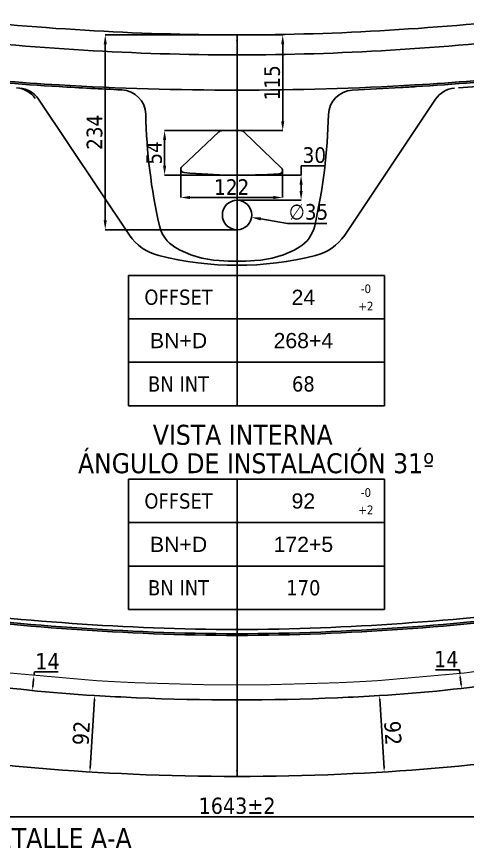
# Model space of a CAD drawing. Header units: millimetres. Extents: x 25 to 16470, y 343 to 6096.
# Drawn here: x 15217 to 15759, y 946 to 1946 of the extents above; entities that cross this region are included whole.
import ezdxf
from ezdxf.enums import TextEntityAlignment as Align

# ---------------------------------------------------------------- set-up
doc = ezdxf.new("R2010")
doc.units = ezdxf.units.MM
doc.layers.add('DIM10', color=7, linetype='Continuous')
doc.styles.add('1', font='tahoma.ttf')
doc.styles.add('TECHNIC', font='tahoma.ttf')
doc.styles.add('USER1', font='arial.ttf', dxfattribs={"width": 0.75})
doc.dimstyles.new('DIM10', dxfattribs={"dimscale": 7.5, "dimtxt": 2.5, "dimasz": 1, "dimexe": 0, "dimexo": 0, "dimgap": 0.4, "dimtad": 1, "dimtoh": 1, "dimdec": 0, "dimzin": 0, "dimdsep": 46, "dimtxsty": 'TECHNIC', "dimcen": 0.1, "dimdle": 1.25, "dimclre": 7, "dimclrt": 7, "dimazin": 0, "dimtfac": 2, "dimtdec": 0, "dimtofl": 0, "dimtmove": 0, "dimatfit": 3, "dimfxl": 1, "dimtvp": 1.5, "dimtolj": 1, "dimtzin": 0, "dimarcsym": 0})
doc.dimstyles.new('DIM10$0', dxfattribs={"dimscale": 7.5, "dimtxt": 2.4, "dimasz": 1, "dimexe": 0.5, "dimexo": 0.5, "dimgap": 0.4, "dimtad": 1, "dimtoh": 1, "dimdec": 1, "dimzin": 0, "dimdsep": 46, "dimtxsty": 'TECHNIC', "dimcen": 0.1, "dimdle": 1.25, "dimclrd": 256, "dimclre": 256, "dimclrt": 7, "dimadec": 0, "dimazin": 0, "dimtfac": 2, "dimtdec": 1, "dimtofl": 0, "dimtmove": 0, "dimatfit": 3, "dimfxl": 1, "dimtvp": 1.5, "dimtolj": 1, "dimtzin": 0, "dimlwd": -1, "dimlwe": -1, "dimarcsym": 1})

# ---------------------------------------------------------------- blocks, each defined once
blk = doc.blocks.new('IF-TECNICA')
for p, q in [((0, 0), (50.57, 0)), ((0, 0), (0, -17.14)), ((21.43, 0), (21.43, -17.14)), ((50.57, 0), (50.57, -17.14)), ((0, -8.57), (50.57, -8.57)), ((0, -17.14), (50.57, -17.14))]:
    blk.add_line(p, q)
at = {"style": 'TECHNIC'}
for s, height, p in [('OFFSET', 3, (9.87, -4.29)), ('-0', 1.714, (46.88, -2.62)), ('+2', 1.714, (46.88, -6.03))]:
    blk.add_text(s, height=height, dxfattribs=at).set_placement(p, align=Align.MIDDLE)
for tag, p in [('OFFSET', (34.52, -4.29)), ('BN+D', (9.87, -12.86)), ('BN+D', (34.52, -12.86))]:
    blk.add_attdef(tag, text='', height=3, dxfattribs=at).set_placement(p, align=Align.MIDDLE)
blk = doc.blocks.new('*D204')
at = {"layer": 'Defpoints', "color": 0, "transparency": 16777216}
for p in [(14660.2, 988.7), (16303.67, 988.51), (16303.67, 983.62)]:
    blk.add_point(p, dxfattribs=at)
at = {"layer": 'DIM10', "color": 7, "lineweight": -2, "transparency": 16777216}
for p, q in [((14660.2, 988.7), (14660.2, 983.62)), ((16303.67, 988.51), (16303.67, 983.62))]:
    blk.add_line(p, q, dxfattribs=at)
at = {"layer": 'DIM10', "color": 0, "lineweight": -2, "transparency": 16777216}
blk.add_line((14664.7, 983.62), (16299.17, 983.62), dxfattribs=at)
at = {"layer": 'DIM10', "color": 0, "transparency": 16777216}
for points in [[(14664.7, 984.37), (14664.7, 982.87), (14660.2, 983.62)], [(16299.17, 984.37), (16299.17, 982.87), (16303.67, 983.62)]]:
    blk.add_solid(points, dxfattribs=at)
at = {"layer": 'DIM10', "color": 7, "transparency": 16777216, "insert": (15481.94, 996.78), "char_height": 19.5, "attachment_point": 5, "style": 'TECHNIC'}
blk.add_mtext('\\A1;1643±2', dxfattribs=at)
blk = doc.blocks.new('*D205')
at = {"layer": 'Defpoints', "color": 0, "transparency": 16777216}
for p in [(15653.2, 1129.44), (15658.86, 1037.61), (15658.86, 1037.61)]:
    blk.add_point(p, dxfattribs=at)
at = {"layer": 'DIM10', "color": 0, "lineweight": -2, "transparency": 16777216}
blk.add_line((15653.48, 1124.94), (15658.58, 1042.1), dxfattribs=at)
at = {"layer": 'DIM10', "color": 0, "transparency": 16777216}
for points in [[(15654.22, 1124.99), (15652.73, 1124.9), (15653.2, 1129.44)], [(15659.33, 1042.15), (15657.83, 1042.06), (15658.86, 1037.61)]]:
    blk.add_solid(points, dxfattribs=at)
at = {"layer": 'DIM10', "color": 7, "transparency": 16777216, "insert": (15669.15, 1084.33), "char_height": 19.5, "attachment_point": 5, "rotation": 273.52573, "style": 'TECHNIC'}
blk.add_mtext('\\A1;92', dxfattribs=at)
blk = doc.blocks.new('*D209')
at = {"layer": 'Defpoints', "color": 0, "transparency": 16777216}
for p in [(15310.68, 1129.44), (15305.02, 1037.61), (15305.02, 1037.61)]:
    blk.add_point(p, dxfattribs=at)
at = {"layer": 'DIM10', "color": 0, "lineweight": -2, "transparency": 16777216}
blk.add_line((15310.4, 1124.94), (15305.3, 1042.1), dxfattribs=at)
at = {"layer": 'DIM10', "color": 0, "transparency": 16777216}
for points in [[(15309.65, 1124.99), (15311.15, 1124.9), (15310.68, 1129.44)], [(15304.55, 1042.15), (15306.05, 1042.06), (15305.02, 1037.61)]]:
    blk.add_solid(points, dxfattribs=at)
at = {"layer": 'DIM10', "color": 7, "transparency": 16777216, "insert": (15294.73, 1084.33), "char_height": 19.5, "attachment_point": 5, "rotation": 86.47427, "style": 'TECHNIC'}
blk.add_mtext('\\A1;92', dxfattribs=at)
blk = doc.blocks.new('*D228')
at = {"layer": 'Defpoints', "color": 0, "transparency": 16777216}
for p in [(15237.8, 1153.37), (15237.8, 1153.37), (15236, 1135.46)]:
    blk.add_point(p, dxfattribs=at)
at = {"layer": 'DIM10', "color": 0, "lineweight": -2, "transparency": 16777216}
for p, q in [((15237.8, 1153.37), (15238.25, 1157.85)), ((15238.25, 1157.85), (15266.91, 1157.85)), ((15236.45, 1139.94), (15237.35, 1148.89))]:
    blk.add_line(p, q, dxfattribs=at)
at = {"layer": 'DIM10', "color": 0, "transparency": 16777216}
for points in [[(15236.61, 1148.97), (15238.1, 1148.82), (15237.8, 1153.37)], [(15235.71, 1140.01), (15237.2, 1139.86), (15236, 1135.46)]]:
    blk.add_solid(points, dxfattribs=at)
at = {"layer": 'DIM10', "color": 7, "transparency": 16777216, "insert": (15254.08, 1170.63), "char_height": 19.5, "width": 25.3539, "attachment_point": 5, "style": 'TECHNIC'}
blk.add_mtext('\\A1;14', dxfattribs=at)
blk = doc.blocks.new('*D229')
at = {"layer": 'Defpoints', "color": 0, "transparency": 16777216}
for p in [(15749.73, 1155.89), (15749.73, 1155.89), (15751.75, 1138.01)]:
    blk.add_point(p, dxfattribs=at)
at = {"layer": 'DIM10', "color": 0, "lineweight": -2, "transparency": 16777216}
for p, q in [((15749.23, 1160.36), (15720.57, 1160.36)), ((15749.73, 1155.89), (15749.23, 1160.36)), ((15751.25, 1142.48), (15750.24, 1151.42))]:
    blk.add_line(p, q, dxfattribs=at)
at = {"layer": 'DIM10', "color": 0, "transparency": 16777216}
for points in [[(15750.98, 1151.51), (15749.49, 1151.34), (15749.73, 1155.89)], [(15751.99, 1142.56), (15750.5, 1142.39), (15751.75, 1138.01)]]:
    blk.add_solid(points, dxfattribs=at)
at = {"layer": 'DIM10', "color": 7, "transparency": 16777216, "insert": (15733.4, 1173.15), "char_height": 19.5, "width": 25.3539, "attachment_point": 5, "style": 'TECHNIC'}
blk.add_mtext('\\A1;14', dxfattribs=at)
blk = doc.blocks.new('IF-TECNICA-2')
for p, q in [((0, 8.57), (50.57, 8.57)), ((0, 8.57), (0, 0)), ((21.43, 8.57), (21.43, 0)), ((50.57, 8.57), (50.57, 0)), ((0, 0), (50.57, 0))]:
    blk.add_line(p, q)
at = {"style": 'TECHNIC'}
for p in [(9.87, 4.29), (34.52, 4.29)]:
    blk.add_attdef('BN+D', text='', height=3, dxfattribs=at).set_placement(p, align=Align.MIDDLE)
blk = doc.blocks.new('*D234')
at = {"layer": 'Defpoints', "color": 0, "transparency": 16777216}
for p in [(15481.94, 1923.62), (15536.82, 1923.62), (15481.94, 1808.55)]:
    blk.add_point(p, dxfattribs=at)
at = {"layer": 'DIM10', "transparency": 16777216}
for p, q in [((15481.94, 1923.62), (15536.82, 1923.62)), ((15536.82, 1819.8), (15536.82, 1912.37)), ((15481.94, 1808.55), (15536.82, 1808.55))]:
    blk.add_line(p, q, dxfattribs=at)
for points in [[(15534.95, 1912.37), (15538.7, 1912.37), (15536.82, 1923.62)], [(15534.95, 1819.8), (15538.7, 1819.8), (15536.82, 1808.55)]]:
    blk.add_solid(points, dxfattribs=at)
at = {"layer": 'DIM10', "color": 7, "transparency": 16777216, "insert": (15524.22, 1866.08), "char_height": 18.75, "attachment_point": 5, "rotation": 90, "style": 'TECHNIC'}
blk.add_mtext('\\A1;115', dxfattribs=at)
blk = doc.blocks.new('*D236')
at = {"layer": 'Defpoints', "color": 0, "transparency": 16777216}
for p in [(15475.11, 1808.55), (15394.83, 1755.04), (15474.25, 1755.04)]:
    blk.add_point(p, dxfattribs=at)
at = {"layer": 'DIM10', "transparency": 16777216}
for p, q in [((15475.11, 1808.55), (15394.83, 1808.55)), ((15394.83, 1797.3), (15394.83, 1766.29)), ((15474.25, 1755.04), (15394.83, 1755.04))]:
    blk.add_line(p, q, dxfattribs=at)
for points in [[(15392.95, 1797.3), (15396.7, 1797.3), (15394.83, 1808.55)], [(15392.95, 1766.29), (15396.7, 1766.29), (15394.83, 1755.04)]]:
    blk.add_solid(points, dxfattribs=at)
at = {"layer": 'DIM10', "color": 7, "transparency": 16777216, "insert": (15382.26, 1781.79), "char_height": 18.75, "attachment_point": 5, "rotation": 90, "style": 'TECHNIC'}
blk.add_mtext('\\A1;54', dxfattribs=at)
blk = doc.blocks.new('*D235')
at = {"layer": 'Defpoints', "color": 0, "transparency": 16777216}
for p in [(15481.94, 1754.96), (15558.9, 1754.96), (15481.94, 1724.82)]:
    blk.add_point(p, dxfattribs=at)
at = {"layer": 'DIM10', "transparency": 16777216}
for p, q in [((15558.9, 1754.96), (15558.9, 1766.21)), ((15558.9, 1766.21), (15587.79, 1766.21)), ((15481.94, 1754.96), (15558.9, 1754.96)), ((15558.9, 1736.07), (15558.9, 1743.71)), ((15481.94, 1724.82), (15558.9, 1724.82))]:
    blk.add_line(p, q, dxfattribs=at)
for points in [[(15557.03, 1743.71), (15560.78, 1743.71), (15558.9, 1754.96)], [(15557.03, 1736.07), (15560.78, 1736.07), (15558.9, 1724.82)]]:
    blk.add_solid(points, dxfattribs=at)
at = {"layer": 'DIM10', "color": 7, "transparency": 16777216, "insert": (15574.85, 1778.98), "char_height": 18.75, "attachment_point": 5, "style": 'TECHNIC'}
blk.add_mtext('\\A1;30', dxfattribs=at)
blk = doc.blocks.new('*D237')
at = {"layer": 'Defpoints', "color": 0, "transparency": 16777216}
for p in [(15323.45, 1923.62), (15481.94, 1923.62), (15481.94, 1689.42)]:
    blk.add_point(p, dxfattribs=at)
at = {"layer": 'DIM10', "transparency": 16777216}
for p, q in [((15481.94, 1923.62), (15323.45, 1923.62)), ((15323.45, 1700.67), (15323.45, 1912.37)), ((15481.94, 1689.42), (15323.45, 1689.42))]:
    blk.add_line(p, q, dxfattribs=at)
for points in [[(15321.57, 1912.37), (15325.32, 1912.37), (15323.45, 1923.62)], [(15321.57, 1700.67), (15325.32, 1700.67), (15323.45, 1689.42)]]:
    blk.add_solid(points, dxfattribs=at)
at = {"layer": 'DIM10', "color": 7, "transparency": 16777216, "insert": (15310.68, 1806.52), "char_height": 18.75, "attachment_point": 5, "rotation": 90, "style": 'TECHNIC'}
blk.add_mtext('\\A1;234', dxfattribs=at)
blk = doc.blocks.new('*D238')
at = {"layer": 'Defpoints', "color": 0, "transparency": 16777216}
for p in [(15414.27, 1762.23), (15536.64, 1760.58), (15536.64, 1728.15)]:
    blk.add_point(p, dxfattribs=at)
at = {"layer": 'DIM10', "transparency": 16777216}
for p, q in [((15414.27, 1762.23), (15414.27, 1728.15)), ((15536.64, 1760.58), (15536.64, 1728.15)), ((15425.52, 1728.15), (15525.39, 1728.15))]:
    blk.add_line(p, q, dxfattribs=at)
for points in [[(15425.52, 1730.02), (15425.52, 1726.27), (15414.27, 1728.15)], [(15525.39, 1730.02), (15525.39, 1726.27), (15536.64, 1728.15)]]:
    blk.add_solid(points, dxfattribs=at)
at = {"layer": 'DIM10', "color": 7, "transparency": 16777216, "insert": (15475.46, 1740.72), "char_height": 18.75, "attachment_point": 5, "style": 'TECHNIC'}
blk.add_mtext('\\A1;122', dxfattribs=at)
blk = doc.blocks.new('*D242')
at = {"layer": 'Defpoints', "color": 0, "transparency": 16777216}
for p in [(15464.48, 1710.01), (15499.4, 1704.23)]:
    blk.add_point(p, dxfattribs=at)
at = {"layer": 'DIM10', "transparency": 16777216}
for p, q in [((15481.19, 1707.12), (15482.69, 1707.12)), ((15481.94, 1706.37), (15481.94, 1707.87)), ((15542.68, 1697.06), (15510.5, 1702.39)), ((15589.9, 1697.06), (15542.68, 1697.06))]:
    blk.add_line(p, q, dxfattribs=at)
blk.add_solid([(15510.81, 1704.24), (15510.19, 1700.54), (15499.4, 1704.23)], dxfattribs=at)
at = {"layer": 'DIM10', "color": 7, "transparency": 16777216, "insert": (15567.79, 1710.74), "char_height": 18.75, "attachment_point": 5, "style": 'TECHNIC'}
blk.add_mtext('\\A1;∅35', dxfattribs=at)

msp = doc.modelspace()

# ---------------------------------------------------------------- linework, layer by layer
for p, q in [((15243.24, 1846.37), (15352.56, 1683.06)), ((15611.32, 1683.06), (15720.64, 1846.37))]:
    msp.add_line(p, q)
msp.add_lwpolyline([(15535.42, 1763.46, -0.65016), (15532.92, 1756.58, -0.041538), (15417.88, 1758.25, -0.644062), (15415.52, 1765.14), (15459.89, 1806.91, -0.191117), (15464, 1808.55), (15486.22, 1808.55, -0.194152), (15490.39, 1806.87)], format="xyb", close=True)
at = {"const_width": 1.2}
msp.add_lwpolyline([(14695.24, 1299.63, 0.055703), (15002.45, 1192.03, 0.041184), (15311.77, 1147.4, 0.004675), (15361.85, 1144.79, 0.021422), (15602.03, 1144.79, 0.004675), (15652.09, 1147.4, 0.041184), (15961.43, 1192.03, 0.055703), (16268.64, 1299.63, 0.050044)], format="xyb", dxfattribs=at)
msp.add_circle((15481.94, 1707.12), 17.7)
for centre, radius, start, end in [((15485.5, 5096.03), 3172.26, 263.27763, 266.62641), ((15478.38, 5096.03), 3172.26, 273.37359, 276.72237), ((15485.5, 5096.03), 3196.26, 263.27763, 266.62582), ((15481.94, 4897.78), 2974.16, 266.47008, 273.52992), ((15478.38, 5096.03), 3196.26, 273.37418, 276.72237), ((15481.94, 4897.78), 2998.16, 266.47071, 273.52929), ((15411.79, 4345.6), 2486.34, 263.42392, 266.68582), ((15552.09, 4345.6), 2486.34, 273.31418, 276.57608), ((15481.94, 5557.06), 3699.83, 266.68582, 273.31418), ((15481.94, 4897.78), 3043.8, 272.60781, 273.71046), ((15873.06, -1133.35), 3000, 93.35267, 93.71046), ((15218.31, 1829.68), 30, 33.79888, 85.60247), ((15342.07, 1827.58), 30, 1.28395, 87.45313), ((15621.79, 1827.16), 30, 92.60781, 178.68195), ((15745.57, 1829.68), 30, 94.39753, 146.20112), ((16047.37, 1843.39), 675.47, 181.28395, 192.77488), ((14916.51, 1843.39), 675.47, 347.22512, 358.68195), ((15427.63, 1702.87), 40, 192.77488, 239.40897), ((15536.25, 1702.87), 40, 300.59103, 347.22512), ((15402.42, 1716.44), 60, 213.79888, 255.92201), ((15561.46, 1716.44), 60, 284.07799, 326.20112), ((15467.26, 1769.91), 117.88, 239.40897, 266.75139), ((15496.62, 1769.91), 117.88, 273.24861, 300.59103), ((15481.94, 2033.54), 386.92, 255.92201, 284.07799), ((15481.94, 2028.54), 376.92, 266.75139, 273.24861), ((15515.88, 4551.86), 3350.77, 264.3316, 267.69845), ((15447.99, 4552.03), 3350.94, 272.30164, 275.66848), ((15481.94, 3707.31), 2505.54, 267.69836, 272.30164), ((15427.55, 3044.22), 1918.35, 257.07381, 266.50719), ((15536.33, 3044.24), 1918.37, 273.49275, 282.92613), ((15476.67, 3823.62), 2699.29, 266.47423, 267.54558), ((15481.94, 3946.49), 2822.27, 267.54562, 272.45438), ((15487.21, 3823.4), 2699.08, 272.45438, 273.52573), ((15476.66, 3823.4), 2791.08, 262.8745, 267.54562), ((15487.21, 3823.4), 2791.08, 272.45438, 277.1255), ((15481.94, 3946.49), 2914.27, 267.54562, 272.45438)]:
    msp.add_arc(centre, radius, start, end)
at = {"color": 1}
for centre, radius, start, end in [((15411.79, 4345.6), 2488.34, 263.42392, 266.68582), ((15552.09, 4345.6), 2488.34, 273.31418, 276.57608), ((15214.59, 1829.97), 30, 35.1214, 85.51785), ((15594.17, 7495.16), 5643.18, 266.68582, 267.45313), ((15552.09, 4345.6), 2493.34, 274.50768, 276.57608), ((15515.88, 4551.83), 3343.74, 264.33162, 267.69846), ((15447.99, 4552.03), 3343.94, 272.30164, 275.66848), ((15515.88, 4551.85), 3348.76, 264.33161, 267.69845), ((15481.94, 3707.31), 2498.54, 267.69836, 272.30164), ((15447.99, 4552.03), 3348.94, 272.30164, 275.66848), ((15481.94, 3707.31), 2503.54, 267.69836, 272.30164)]:
    msp.add_arc(centre, radius, start, end, dxfattribs=at)

# ---------------------------------------------------------------- block references
at = {"layer": 'DIM10', "ltscale": 50}
ref = msp.add_blockref('IF-TECNICA', (15351.52, 1634.4), dxfattribs=dict(at, xscale=6.086340000000264, yscale=6.086340000000264, zscale=6.086340000000264))
ref.add_attrib('OFFSET', '24', dxfattribs={"layer": '0', "height": 18.259, "style": 'USER1'}).set_placement((15561.62, 1608.32), align=Align.MIDDLE)
ref.add_attrib('BN+D', '268+4', dxfattribs={"layer": '0', "height": 18.259, "style": 'USER1'}).set_placement((15561.62, 1556.15), align=Align.MIDDLE)
ref.add_attrib('BN+D', 'BN+D', dxfattribs={"layer": '0', "height": 18.259, "style": 'USER1'}).set_placement((15411.6, 1556.15), align=Align.MIDDLE)
at = {"layer": 'DIM10'}
ref = msp.add_blockref('IF-TECNICA-2', (15351.52, 1477.89), dxfattribs=dict(at, xscale=6.086340000000262, yscale=6.086340000000262, zscale=6.086340000000262))
ref.add_attrib('BN+D', 'BN INT', dxfattribs={"layer": '0', "height": 18.259, "style": '1'}).set_placement((15411.6, 1503.98), align=Align.MIDDLE)
ref.add_attrib('BN+D', '68', dxfattribs={"layer": '0', "height": 18.259, "style": '1'}).set_placement((15561.62, 1503.98), align=Align.MIDDLE)
at = {"layer": 'DIM10', "ltscale": 50}
ref = msp.add_blockref('IF-TECNICA', (15351.52, 1389.43), dxfattribs=dict(at, xscale=6.086340000000264, yscale=6.086340000000264, zscale=6.086340000000264))
ref.add_attrib('OFFSET', '92', dxfattribs={"layer": '0', "height": 18.259, "style": 'USER1'}).set_placement((15561.62, 1363.34), align=Align.MIDDLE)
ref.add_attrib('BN+D', '172+5', dxfattribs={"layer": '0', "height": 18.259, "style": 'USER1'}).set_placement((15561.62, 1311.18), align=Align.MIDDLE)
ref.add_attrib('BN+D', 'BN+D', dxfattribs={"layer": '0', "height": 18.259, "style": 'USER1'}).set_placement((15411.6, 1311.18), align=Align.MIDDLE)
at = {"layer": 'DIM10'}
ref = msp.add_blockref('IF-TECNICA-2', (15351.52, 1232.92), dxfattribs=dict(at, xscale=6.086340000000262, yscale=6.086340000000262, zscale=6.086340000000262))
ref.add_attrib('BN+D', 'BN INT', dxfattribs={"layer": '0', "height": 18.259, "style": '1'}).set_placement((15411.6, 1259.01), align=Align.MIDDLE)
ref.add_attrib('BN+D', '170', dxfattribs={"layer": '0', "height": 18.259, "style": '1'}).set_placement((15561.62, 1259.01), align=Align.MIDDLE)

# ---------------------------------------------------------------- texts
at = {"layer": 'DIM10', "style": 'TECHNIC'}
for s, p in [('VISTA INTERNA', (15380.65, 1430.89)), ('ÁNGULO DE INSTALACIÓN 31º', (15290.71, 1396.72)), ('-MECANIZAR CHAFLÁN A 45 SEGÚN DETALLE A-A', (14658.72, 946.18))]:
    msp.add_text(s, height=24, rotation=0.00002, dxfattribs=at).set_placement(p)

# ---------------------------------------------------------------- dimensions: what is measured, and where the dimension line sits
at = {"layer": 'DIM10'}
for base, p1, p2, picture, middle in [((15323.45, 1923.62), (15481.94, 1689.42), (15481.94, 1923.62), '*D237', (15310.68, 1806.52)), ((15536.82, 1923.62), (15481.94, 1808.55), (15481.94, 1923.62), '*D234', (15524.22, 1866.08)), ((15394.83, 1755.04), (15475.11, 1808.55), (15474.25, 1755.04), '*D236', (15382.26, 1781.79)), ((15558.9, 1754.96), (15481.94, 1724.82), (15481.94, 1754.96), '*D235', (15574.85, 1778.98))]:
    dim = msp.add_linear_dim(base=base, p1=p1, p2=p2, angle=90, dimstyle='DIM10$0', override={"dimtxt": 2.5, "dimasz": 1.5, "dimexe": 0, "dimexo": 0, "dimdec": 0, "dimtdec": 0}, dxfattribs=at)
    dim.commit()
    dim.dimension.update_dxf_attribs({"geometry": picture, "text_midpoint": middle})
dim = msp.add_linear_dim(base=(15536.64, 1728.15), p1=(15414.27, 1762.23), p2=(15536.64, 1760.58), dimstyle='DIM10$0', override={"dimtxt": 2.5, "dimasz": 1.5, "dimexe": 0, "dimexo": 0, "dimdec": 0, "dimtdec": 0}, dxfattribs=at)
dim.commit()
dim.dimension.update_dxf_attribs({"geometry": '*D238', "text_midpoint": (15475.46, 1740.72)})
dim = msp.add_diameter_dim_2p(p1=(15464.48, 1710.01), p2=(15499.4, 1704.23), dimstyle='DIM10', override={"dimasz": 1.5, "dimclrd": 256, "dimclre": 256, "dimadec": 0, "dimlwd": -1, "dimlwe": -1, "dimarcsym": 1}, dxfattribs=at)
dim.commit()
dim.dimension.update_dxf_attribs({"geometry": '*D242', "text_midpoint": (15542.68, 1697.06)})
for p1, p2, picture, middle in [((15236, 1135.46), (15237.8, 1153.37), '*D228', (15254.08, 1170.63)), ((15751.75, 1138.01), (15749.73, 1155.89), '*D229', (15733.4, 1173.15))]:
    dim = msp.add_aligned_dim(p1=p1, p2=p2, distance=0, text='14', dimstyle='DIM10', override={"dimtxt": 2.6, "dimasz": 0.6, "dimexe": 0, "dimexo": 0}, dxfattribs=at)
    dim.commit()
    dim.dimension.update_dxf_attribs({"geometry": picture, "text_midpoint": middle})
for p1, p2, picture, middle in [((15310.68, 1129.44), (15305.02, 1037.61), '*D209', (15294.73, 1084.33)), ((15653.2, 1129.44), (15658.86, 1037.61), '*D205', (15669.15, 1084.33))]:
    dim = msp.add_aligned_dim(p1=p1, p2=p2, distance=0, dimstyle='DIM10', override={"dimtxt": 2.6, "dimasz": 0.6, "dimexe": 0, "dimexo": 0}, dxfattribs=at)
    dim.commit()
    dim.dimension.update_dxf_attribs({"geometry": picture, "text_midpoint": middle})
dim = msp.add_linear_dim(base=(16303.67, 983.62), p1=(14660.2, 988.7), p2=(16303.67, 988.51), text='<>±2', dimstyle='DIM10', override={"dimtxt": 2.6, "dimasz": 0.6, "dimexe": 0, "dimexo": 0}, dxfattribs=at)
dim.commit()
dim.dimension.update_dxf_attribs({"geometry": '*D204', "text_midpoint": (15481.94, 983.62), "dimtype": 160})

# ---------------------------------------------------------------- leaders
for points in [[(15481.94, 1923.62), (15481.94, 1651.64), (15481.94, 1634.4)], [(15481.94, 1032.21), (15481.94, 1188.77), (15481.94, 1232.92)]]:
    msp.add_leader(points, dimstyle='DIM10', override={"dimgap": 0.6, "dimtad": 0, "dimarcsym": 1}, dxfattribs=at)

doc.saveas('drawing.dxf')
